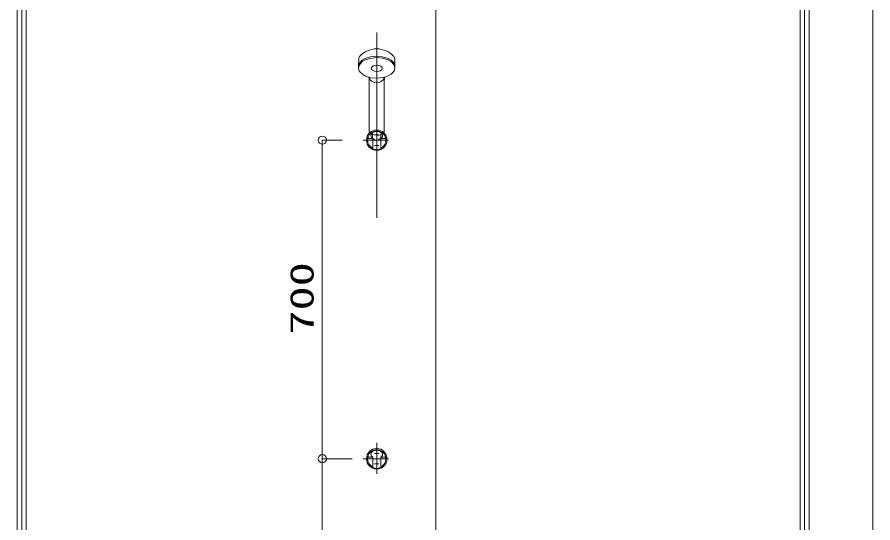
# Model space of a CAD drawing. Units: millimetres on the paper. Extents: x -305 to 305, y -152 to 152.
# Drawn here: x -248.4 to -185.8, y 58.1 to 95.1 of the extents above; entities that cross this region are included whole.
import ezdxf
from ezdxf.enums import TextEntityAlignment as Align

# ---------------------------------------------------------------- set-up
doc = ezdxf.new("R2010")
doc.units = ezdxf.units.MM
doc.linetypes.add('DASHED2', pattern=[3, 2, -1])
doc.linetypes.add('LONG_CHAIN', pattern=[21, 18, -1, 1, -1])
doc.layers.add('0-0_0', color=7, linetype='Continuous', lineweight=9)
doc.layers.add('0-1_VIEW0001', color=7, linetype='DASHED2', lineweight=9)
doc.styles.add('ＭＳ ゴシック', font='')
doc.styles.get('ＭＳ ゴシック').set_extended_font_data('MS Gothic')

# ---------------------------------------------------------------- blocks, each defined once
blk = doc.blocks.new('_ORIGIN')
at = {"layer": '0-0_0'}
blk.add_line((0, 0), (-1, 0), dxfattribs=at)
blk.add_circle((0, 0), 0.5, dxfattribs=at)

msp = doc.modelspace()

# ---------------------------------------------------------------- linework, layer by layer
at = {"layer": '0-0_0'}
for p, q in [((-224.631, 86.091), (-226.077, 86.091)), ((-226.077, 63.358), (-226.077, 85.491)), ((-223.886, 62.758), (-226.077, 62.758)), ((-224.631, 62.758), (-226.077, 62.758)), ((-226.077, 31.691), (-226.077, 62.158))]:
    msp.add_line(p, q, dxfattribs=at)
at = {"layer": '0-1_VIEW0001', "linetype": 'Continuous'}
for p, q in [((-185.758, 108.425), (-185.758, 25.025)), ((-217.758, 31.409), (-217.758, 97.258)), ((-223.423, 91.515), (-223.41, 92.038)), ((-220.759, 91.515), (-220.773, 92.038)), ((-222.641, 90.459), (-222.641, 90.458)), ((-222.641, 90.18), (-222.641, 90.441)), ((-221.542, 90.458), (-221.541, 90.459)), ((-221.541, 90.18), (-221.541, 90.441)), ((-222.641, 90.18), (-222.641, 86.703)), ((-221.541, 86.7), (-221.541, 90.18)), ((-222.391, 86.501), (-222.391, 86.295)), ((-221.791, 86.5), (-221.791, 86.295)), ((-222.424, 86.208), (-222.688, 86.208)), ((-222.383, 86.191), (-222.383, 85.558)), ((-222.091, 86.369), (-222.091, 86.383)), ((-221.8, 86.191), (-221.8, 85.558)), ((-221.759, 86.208), (-221.495, 86.208)), ((-222.557, 85.524), (-222.416, 85.524)), ((-221.626, 85.524), (-221.766, 85.524)), ((-222.424, 62.875), (-222.688, 62.875)), ((-222.383, 62.858), (-222.383, 62.224)), ((-221.8, 62.858), (-221.8, 62.224)), ((-221.759, 62.875), (-221.495, 62.875)), ((-222.557, 62.191), (-222.416, 62.191)), ((-221.626, 62.191), (-221.766, 62.191))]:
    msp.add_line(p, q, dxfattribs=at)
at = {"layer": '0-1_VIEW0001', "color": 5, "linetype": 'Continuous'}
for p, q in [((-248.425, 32.558), (-248.425, 97.258)), ((-248.091, 31.225), (-248.091, 97.258)), ((-247.758, 31.225), (-247.758, 97.258)), ((-191.091, 31.225), (-191.091, 97.258)), ((-190.758, 31.225), (-190.758, 97.258)), ((-190.425, 32.558), (-190.425, 97.258))]:
    msp.add_line(p, q, dxfattribs=at)
at = {"layer": '0-1_VIEW0001', "color": 4, "linetype": 'LONG_CHAIN'}
msp.add_line((-222.091, 80.412), (-222.091, 93.963), dxfattribs=at)
at = {"layer": '0-1_VIEW0001', "linetype": 'LONG_CHAIN'}
for p, q in [((-222.091, 87.266), (-222.091, 84.997)), ((-223.091, 86.091), (-221.23, 86.091)), ((-221.925, 86.475), (-222.258, 86.475)), ((-221.925, 85.708), (-222.258, 85.708)), ((-222.091, 63.933), (-222.091, 61.663)), ((-223.091, 62.758), (-221.23, 62.758)), ((-221.925, 63.141), (-222.258, 63.141)), ((-221.925, 62.375), (-222.258, 62.375))]:
    msp.add_line(p, q, dxfattribs=at)
at = {"layer": '0-1_VIEW0001', "linetype": 'Continuous'}
for points in [[(-223.42, 91.434), (-223.424, 91.491), (-223.358, 91.72), (-223.147, 91.942), (-222.931, 92.065), (-222.582, 92.178), (-222.091, 92.23), (-221.669, 92.192), (-221.263, 92.07), (-221.041, 91.946), (-220.841, 91.746), (-220.781, 91.626), (-220.759, 91.491), (-220.763, 91.434)], [(-222.649, 90.69), (-222.643, 90.621), (-222.641, 90.53), (-222.641, 90.441)], [(-221.564, 90.621), (-221.655, 90.47), (-221.807, 90.354), (-221.928, 90.308), (-222.091, 90.287), (-222.275, 90.314), (-222.45, 90.399), (-222.542, 90.485), (-222.619, 90.621)], [(-221.534, 90.69), (-221.539, 90.622), (-221.542, 90.531), (-221.541, 90.441)], [(-221.541, 86.7), (-221.635, 86.586), (-221.794, 86.499), (-221.92, 86.464), (-222.091, 86.449), (-222.284, 86.469), (-222.467, 86.535), (-222.563, 86.6), (-222.641, 86.703)], [(-222.464, 86.275), (-222.508, 86.346), (-222.522, 86.417), (-222.486, 86.538), (-222.367, 86.645), (-222.255, 86.691), (-222.097, 86.715), (-222.092, 86.715)], [(-221.719, 86.275), (-221.675, 86.346), (-221.661, 86.417), (-221.697, 86.538), (-221.816, 86.645), (-221.928, 86.691), (-222.086, 86.715), (-222.091, 86.715)], [(-221.792, 86.295), (-221.791, 86.284), (-221.818, 86.204), (-221.902, 86.134), (-221.981, 86.105), (-222.091, 86.091), (-222.216, 86.109), (-222.324, 86.163), (-222.37, 86.213), (-222.391, 86.284), (-222.391, 86.295)], [(-222.464, 62.942), (-222.508, 63.013), (-222.522, 63.084), (-222.486, 63.204), (-222.367, 63.312), (-222.255, 63.358), (-222.097, 63.381), (-222.092, 63.381)], [(-221.719, 62.942), (-221.675, 63.013), (-221.661, 63.084), (-221.697, 63.204), (-221.816, 63.312), (-221.928, 63.358), (-222.086, 63.381), (-222.091, 63.381)]]:
    msp.add_lwpolyline(points, dxfattribs=at)
for points in [[(-222.091, 90.621), (-222.513, 90.659), (-222.92, 90.784), (-223.142, 90.911), (-223.342, 91.116), (-223.402, 91.239), (-223.424, 91.376), (-223.358, 91.611), (-223.147, 91.837), (-222.931, 91.963), (-222.582, 92.079), (-222.091, 92.132), (-221.669, 92.093), (-221.263, 91.968), (-221.041, 91.841), (-220.841, 91.637), (-220.781, 91.514), (-220.759, 91.376), (-220.824, 91.142), (-221.035, 90.915), (-221.251, 90.79), (-221.601, 90.674)], [(-222.091, 91.121), (-222.257, 91.141), (-222.402, 91.206), (-222.463, 91.266), (-222.491, 91.35), (-222.456, 91.445), (-222.344, 91.528), (-222.239, 91.563), (-222.091, 91.58), (-221.926, 91.559), (-221.781, 91.495), (-221.72, 91.435), (-221.691, 91.35), (-221.727, 91.255), (-221.839, 91.172), (-221.944, 91.137)]]:
    msp.add_lwpolyline(points, close=True, dxfattribs=at)
for centre, radius, start, end in [((-222.091, 91.107), 1.667, 41.29928, 138.70072), ((-223.143, 92.031), 0.267, 138.70072, 178.5), ((-221.04, 92.031), 0.267, 1.5, 41.29928), ((-222.732, 92.038), 0.0167, 305, 312.69134), ((-223.639, 90.421), 1, 3.81289, 16.0401), ((-220.544, 90.421), 1, 163.9599, 176.18711), ((-222.091, 86.091), 0.75, 90, 270), ((-222.091, 86.091), 0.665, 301.55659, 238.4434), ((-222.091, 86.091), 0.75, 270, 90), ((-222.688, 86.141), 0.0667, 90, 175.19782), ((-222.661, 86.275), 0.0667, 162.15522, 270), ((-222.414, 86.319), 0.0667, 220.93736, 254.38727), ((-222.45, 86.191), 0.0667, 360, 74.38727), ((-221.733, 86.191), 0.0667, 105.61273, 180), ((-221.769, 86.319), 0.0667, 285.61273, 319.06264), ((-221.522, 86.275), 0.0667, 270, 17.84478), ((-221.495, 86.141), 0.0667, 4.80218, 90), ((-222.557, 85.591), 0.0667, 227.06229, 270), ((-222.091, 86.091), 0.702, 233.88129, 306.1187), ((-222.416, 85.558), 0.0333, 270, 0.00001), ((-221.766, 85.558), 0.0333, 180, 270), ((-221.626, 85.591), 0.0667, 270, 312.93771), ((-222.091, 62.758), 0.75, 90, 270), ((-222.091, 62.758), 0.665, 301.55659, 238.4434), ((-222.091, 62.758), 0.75, 270, 90), ((-222.688, 62.808), 0.0667, 90, 175.19782), ((-222.661, 62.941), 0.0667, 162.15522, 270), ((-222.414, 62.986), 0.0667, 220.93736, 254.38727), ((-222.45, 62.858), 0.0667, 360, 74.38727), ((-221.733, 62.858), 0.0667, 105.61273, 180), ((-221.769, 62.986), 0.0667, 285.61273, 319.06264), ((-221.522, 62.941), 0.0667, 270, 17.84478), ((-221.495, 62.808), 0.0667, 4.80218, 90), ((-222.557, 62.258), 0.0667, 227.06229, 270), ((-222.091, 62.758), 0.702, 233.88129, 306.1187), ((-222.416, 62.224), 0.0333, 270, 0.00001), ((-221.766, 62.224), 0.0333, 180, 270), ((-221.626, 62.258), 0.0667, 270, 312.93771)]:
    msp.add_arc(centre, radius, start, end, dxfattribs=at)

# ---------------------------------------------------------------- block references
at = {"layer": '0-0_0', "xscale": 0.6, "yscale": 0.6}
for p, rotation in [((-226.077, 86.091), 90), ((-226.077, 62.758), 270), ((-226.077, 62.758), 90)]:
    msp.add_blockref('_ORIGIN', p, dxfattribs=dict(at, rotation=rotation))

# ---------------------------------------------------------------- texts
at = {"layer": '0-0_0', "style": 'ＭＳ ゴシック', "width": 1.5}
msp.add_text('700', height=1.73, rotation=90, dxfattribs=at).set_placement((-226.194, 71.854), align=Align.BOTTOM_LEFT)

doc.saveas('drawing.dxf')
